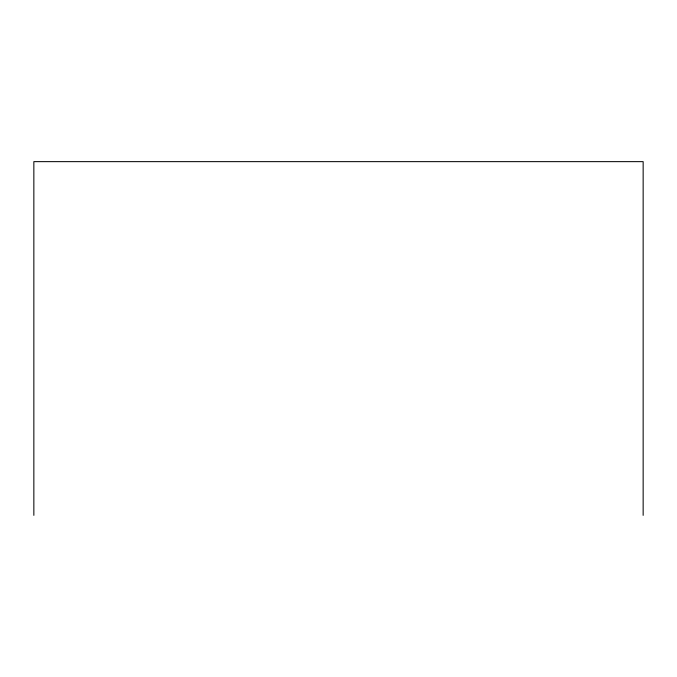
<?xml version="1.0" encoding="UTF-8"?>
<svg xmlns="http://www.w3.org/2000/svg" width="677" height="677" viewBox="0 0 677 677"><rect width="100%" height="100%" fill="white"/><g stroke="black" fill="none" stroke-linecap="round" stroke-linejoin="round"><path stroke-width="1.02" d="M643.15 515.358L643.15 161.642L33.85 161.642L33.85 515.358"/></g></svg>
